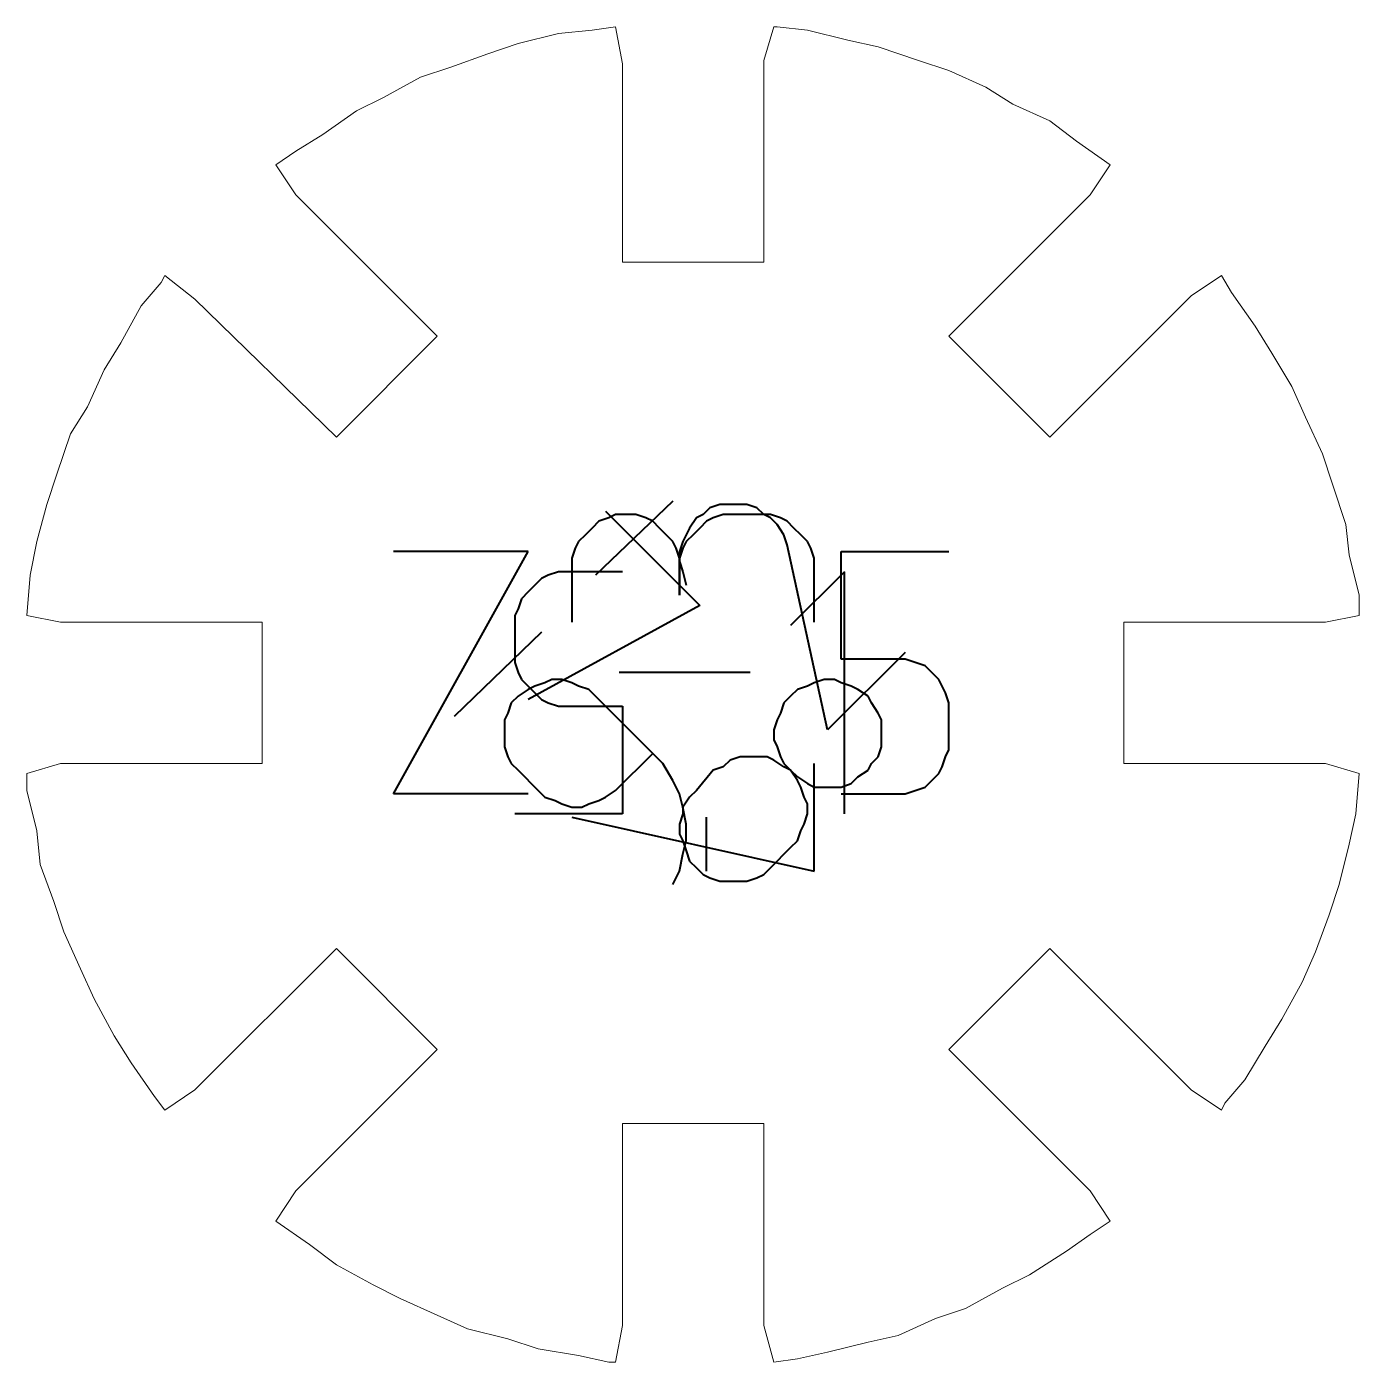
# Model space of a CAD drawing. Header units: centimetres. Extents: x -9.8 to 7.1, y -12.4 to 11.9.
# Drawn here: x -9.815 to -5.855, y -8.084 to -4.114 of the extents above; entities that cross this region are included whole.
import ezdxf

# ---------------------------------------------------------------- set-up
doc = ezdxf.new("R2010")
doc.units = ezdxf.units.CM
doc.header["$MEASUREMENT"] = 0
doc.layers.add('layer 1', color=7, linetype='Continuous')

msp = doc.modelspace()

# ---------------------------------------------------------------- linework, layer by layer
at = {"layer": 'layer 1', "color": 5, "lineweight": 13}
for points in [[(-8.13506, -4.12397), (-8.13506, -4.12397), (-8.23507, -4.13402), (-8.23507, -4.13402)], [(-8.06494, -4.11392), (-8.06494, -4.11392), (-8.13506, -4.12397), (-8.13506, -4.12397)], [(-8.04483, -4.22398), (-8.04483, -4.22398), (-8.06494, -4.11392), (-8.06494, -4.11392)], [(-7.59504, -4.11392), (-7.59504, -4.11392), (-7.62494, -4.21393), (-7.62494, -4.21393)], [(-7.58499, -4.11392), (-7.58499, -4.11392), (-7.59504, -4.11392), (-7.59504, -4.11392)], [(-7.49503, -4.12397), (-7.49503, -4.12397), (-7.58499, -4.11392), (-7.58499, -4.11392)], [(-7.37491, -4.15387), (-7.37491, -4.15387), (-7.49503, -4.12397), (-7.49503, -4.12397)], [(-8.35493, -4.16392), (-8.35493, -4.16392), (-8.44488, -4.19408), (-8.44488, -4.19408)], [(-8.23507, -4.13402), (-8.23507, -4.13402), (-8.35493, -4.16392), (-8.35493, -4.16392)], [(-7.28495, -4.17398), (-7.28495, -4.17398), (-7.37491, -4.15387), (-7.37491, -4.15387)], [(-8.44488, -4.19408), (-8.44488, -4.19408), (-8.55495, -4.23404), (-8.55495, -4.23404)], [(-7.16483, -4.21393), (-7.16483, -4.21393), (-7.28495, -4.17398), (-7.28495, -4.17398)], [(-8.55495, -4.23404), (-8.55495, -4.23404), (-8.64491, -4.26393), (-8.64491, -4.26393)], [(-8.04483, -4.814), (-8.04483, -4.814), (-8.04483, -4.22398), (-8.04483, -4.22398)], [(-7.62494, -4.21393), (-7.62494, -4.21393), (-7.62494, -4.814), (-7.62494, -4.814)], [(-7.07487, -4.24409), (-7.07487, -4.24409), (-7.16483, -4.21393), (-7.16483, -4.21393)], [(-6.9648, -4.2941), (-6.9648, -4.2941), (-7.07487, -4.24409), (-7.07487, -4.24409)], [(-8.64491, -4.26393), (-8.64491, -4.26393), (-8.75498, -4.324), (-8.75498, -4.324)], [(-8.75498, -4.324), (-8.75498, -4.324), (-8.83514, -4.36395), (-8.83514, -4.36395)], [(-6.8849, -4.3441), (-6.8849, -4.3441), (-6.9648, -4.2941), (-6.9648, -4.2941)], [(-8.83514, -4.36395), (-8.83514, -4.36395), (-8.93489, -4.43406), (-8.93489, -4.43406)], [(-6.77483, -4.39411), (-6.77483, -4.39411), (-6.8849, -4.3441), (-6.8849, -4.3441)], [(-6.69493, -4.45391), (-6.69493, -4.45391), (-6.77483, -4.39411), (-6.77483, -4.39411)], [(-8.93489, -4.43406), (-8.93489, -4.43406), (-9.01506, -4.48407), (-9.01506, -4.48407)], [(-9.01506, -4.48407), (-9.01506, -4.48407), (-9.07512, -4.52402), (-9.07512, -4.52402)], [(-6.59492, -4.52402), (-6.59492, -4.52402), (-6.69493, -4.45391), (-6.69493, -4.45391)], [(-9.07512, -4.52402), (-9.07512, -4.52402), (-9.01506, -4.61398), (-9.01506, -4.61398)], [(-6.65498, -4.61398), (-6.65498, -4.61398), (-6.59492, -4.52402), (-6.59492, -4.52402)], [(-6.59492, -4.52402), (-6.59492, -4.52402), (-6.59492, -4.52402), (-6.59492, -4.52402)], [(-9.01506, -4.61398), (-9.01506, -4.61398), (-8.5949, -5.03414), (-8.5949, -5.03414)], [(-7.07487, -5.03414), (-7.07487, -5.03414), (-6.65498, -4.61398), (-6.65498, -4.61398)], [(-7.62494, -4.814), (-7.62494, -4.814), (-8.04483, -4.814), (-8.04483, -4.814)], [(-9.41511, -4.87406), (-9.41511, -4.87406), (-9.47517, -4.94391), (-9.47517, -4.94391)], [(-9.40506, -4.85395), (-9.40506, -4.85395), (-9.41511, -4.87406), (-9.41511, -4.87406)], [(-9.3151, -4.92407), (-9.3151, -4.92407), (-9.40506, -4.85395), (-9.40506, -4.85395)], [(-6.26472, -4.85395), (-6.26472, -4.85395), (-6.35494, -4.91402), (-6.35494, -4.91402)], [(-6.23482, -4.90396), (-6.23482, -4.90396), (-6.26472, -4.85395), (-6.26472, -4.85395)], [(-6.35494, -4.91402), (-6.35494, -4.91402), (-6.77483, -5.33391), (-6.77483, -5.33391)], [(-6.1647, -5.00397), (-6.1647, -5.00397), (-6.23482, -4.90396), (-6.23482, -4.90396)], [(-9.47517, -4.94391), (-9.47517, -4.94391), (-9.53497, -5.05398), (-9.53497, -5.05398)], [(-8.89494, -5.33391), (-8.89494, -5.33391), (-9.3151, -4.92407), (-9.3151, -4.92407)], [(-8.5949, -5.03414), (-8.5949, -5.03414), (-8.89494, -5.33391), (-8.89494, -5.33391)], [(-6.77483, -5.33391), (-6.77483, -5.33391), (-7.07487, -5.03414), (-7.07487, -5.03414)], [(-6.1147, -5.08388), (-6.1147, -5.08388), (-6.1647, -5.00397), (-6.1647, -5.00397)], [(-9.53497, -5.05398), (-9.53497, -5.05398), (-9.58497, -5.13388), (-9.58497, -5.13388)], [(-6.0549, -5.18389), (-6.0549, -5.18389), (-6.1147, -5.08388), (-6.1147, -5.08388)], [(-9.58497, -5.13388), (-9.58497, -5.13388), (-9.63498, -5.24395), (-9.63498, -5.24395)], [(-6.01469, -5.27411), (-6.01469, -5.27411), (-6.0549, -5.18389), (-6.0549, -5.18389)], [(-9.63498, -5.24395), (-9.63498, -5.24395), (-9.68499, -5.32412), (-9.68499, -5.32412)], [(-5.96468, -5.38392), (-5.96468, -5.38392), (-6.01469, -5.27411), (-6.01469, -5.27411)], [(-9.68499, -5.32412), (-9.68499, -5.32412), (-9.7252, -5.44398), (-9.7252, -5.44398)], [(-5.93478, -5.47414), (-5.93478, -5.47414), (-5.96468, -5.38392), (-5.96468, -5.38392)], [(-9.7252, -5.44398), (-9.7252, -5.44398), (-9.7551, -5.53393), (-9.7551, -5.53393)], [(-5.89483, -5.594), (-5.89483, -5.594), (-5.93478, -5.47414), (-5.93478, -5.47414)], [(-9.7551, -5.53393), (-9.7551, -5.53393), (-9.785, -5.644), (-9.785, -5.644)], [(-5.88478, -5.68395), (-5.88478, -5.68395), (-5.89483, -5.594), (-5.89483, -5.594)], [(-9.785, -5.644), (-9.785, -5.644), (-9.80511, -5.74401), (-9.80511, -5.74401)], [(-5.85488, -5.80407), (-5.85488, -5.80407), (-5.88478, -5.68395), (-5.88478, -5.68395)], [(-9.80511, -5.74401), (-9.80511, -5.74401), (-9.81516, -5.86414), (-9.81516, -5.86414)], [(-5.85488, -5.86414), (-5.85488, -5.86414), (-5.85488, -5.80407), (-5.85488, -5.80407)], [(-9.81516, -5.86414), (-9.81516, -5.86414), (-9.71515, -5.88398), (-9.71515, -5.88398)], [(-5.95489, -5.88398), (-5.95489, -5.88398), (-5.85488, -5.86414), (-5.85488, -5.86414)], [(-9.71515, -5.88398), (-9.71515, -5.88398), (-9.11507, -5.88398), (-9.11507, -5.88398)], [(-9.11507, -5.88398), (-9.11507, -5.88398), (-9.11507, -6.30414), (-9.11507, -6.30414)], [(-6.55497, -6.30414), (-6.55497, -6.30414), (-6.55497, -5.88398), (-6.55497, -5.88398)], [(-6.55497, -5.88398), (-6.55497, -5.88398), (-5.95489, -5.88398), (-5.95489, -5.88398)], [(-9.71515, -6.30414), (-9.71515, -6.30414), (-9.81516, -6.33403), (-9.81516, -6.33403)], [(-9.11507, -6.30414), (-9.11507, -6.30414), (-9.71515, -6.30414), (-9.71515, -6.30414)], [(-5.95489, -6.30414), (-5.95489, -6.30414), (-6.55497, -6.30414), (-6.55497, -6.30414)], [(-5.85488, -6.33403), (-5.85488, -6.33403), (-5.95489, -6.30414), (-5.95489, -6.30414)], [(-9.81516, -6.33403), (-9.81516, -6.33403), (-9.81516, -6.38404), (-9.81516, -6.38404)], [(-5.86467, -6.45416), (-5.86467, -6.45416), (-5.85488, -6.33403), (-5.85488, -6.33403)], [(-5.85488, -6.33403), (-5.85488, -6.33403), (-5.85488, -6.33403), (-5.85488, -6.33403)], [(-9.81516, -6.38404), (-9.81516, -6.38404), (-9.785, -6.50416), (-9.785, -6.50416)], [(-5.88478, -6.54411), (-5.88478, -6.54411), (-5.86467, -6.45416), (-5.86467, -6.45416)], [(-9.785, -6.50416), (-9.785, -6.50416), (-9.77521, -6.60417), (-9.77521, -6.60417)], [(-5.91467, -6.66397), (-5.91467, -6.66397), (-5.88478, -6.54411), (-5.88478, -6.54411)], [(-9.77521, -6.60417), (-9.77521, -6.60417), (-9.73499, -6.71398), (-9.73499, -6.71398)], [(-5.94484, -6.75419), (-5.94484, -6.75419), (-5.91467, -6.66397), (-5.91467, -6.66397)], [(-9.73499, -6.71398), (-9.73499, -6.71398), (-9.70509, -6.8042), (-9.70509, -6.8042)], [(-5.98479, -6.864), (-5.98479, -6.864), (-5.94484, -6.75419), (-5.94484, -6.75419)], [(-9.70509, -6.8042), (-9.70509, -6.8042), (-9.65509, -6.914), (-9.65509, -6.914)], [(-9.3151, -7.2741), (-9.3151, -7.2741), (-8.89494, -6.85394), (-8.89494, -6.85394)], [(-8.89494, -6.85394), (-8.89494, -6.85394), (-8.5949, -7.15398), (-8.5949, -7.15398)], [(-7.07487, -7.15398), (-7.07487, -7.15398), (-6.77483, -6.85394), (-6.77483, -6.85394)], [(-6.77483, -6.85394), (-6.77483, -6.85394), (-6.35494, -7.2741), (-6.35494, -7.2741)], [(-6.02474, -6.95395), (-6.02474, -6.95395), (-5.98479, -6.864), (-5.98479, -6.864)], [(-9.65509, -6.914), (-9.65509, -6.914), (-9.61514, -7.00396), (-9.61514, -7.00396)], [(-6.0848, -7.06402), (-6.0848, -7.06402), (-6.02474, -6.95395), (-6.02474, -6.95395)], [(-9.61514, -7.00396), (-9.61514, -7.00396), (-9.55508, -7.11403), (-9.55508, -7.11403)], [(-6.13481, -7.14419), (-6.13481, -7.14419), (-6.0848, -7.06402), (-6.0848, -7.06402)], [(-9.55508, -7.11403), (-9.55508, -7.11403), (-9.50507, -7.19419), (-9.50507, -7.19419)], [(-6.19487, -7.2442), (-6.19487, -7.2442), (-6.13481, -7.14419), (-6.13481, -7.14419)], [(-8.5949, -7.15398), (-8.5949, -7.15398), (-9.01506, -7.57414), (-9.01506, -7.57414)], [(-6.65498, -7.57414), (-6.65498, -7.57414), (-7.07487, -7.15398), (-7.07487, -7.15398)], [(-9.50507, -7.19419), (-9.50507, -7.19419), (-9.43495, -7.29421), (-9.43495, -7.29421)], [(-6.25493, -7.31405), (-6.25493, -7.31405), (-6.19487, -7.2442), (-6.19487, -7.2442)], [(-9.43495, -7.29421), (-9.43495, -7.29421), (-9.40506, -7.33416), (-9.40506, -7.33416)], [(-9.40506, -7.33416), (-9.40506, -7.33416), (-9.3151, -7.2741), (-9.3151, -7.2741)], [(-6.35494, -7.2741), (-6.35494, -7.2741), (-6.26472, -7.33416), (-6.26472, -7.33416)], [(-6.26472, -7.33416), (-6.26472, -7.33416), (-6.25493, -7.31405), (-6.25493, -7.31405)], [(-8.04483, -7.97419), (-8.04483, -7.97419), (-8.04483, -7.37411), (-8.04483, -7.37411)], [(-8.04483, -7.37411), (-8.04483, -7.37411), (-7.62494, -7.37411), (-7.62494, -7.37411)], [(-7.62494, -7.37411), (-7.62494, -7.37411), (-7.62494, -7.97419), (-7.62494, -7.97419)], [(-9.01506, -7.57414), (-9.01506, -7.57414), (-9.07512, -7.6641), (-9.07512, -7.6641)], [(-6.59492, -7.6641), (-6.59492, -7.6641), (-6.65498, -7.57414), (-6.65498, -7.57414)], [(-9.07512, -7.6641), (-9.07512, -7.6641), (-9.07512, -7.6641), (-9.07512, -7.6641)], [(-9.07512, -7.6641), (-9.07512, -7.6641), (-8.97511, -7.73421), (-8.97511, -7.73421)], [(-6.65498, -7.70405), (-6.65498, -7.70405), (-6.59492, -7.6641), (-6.59492, -7.6641)], [(-8.97511, -7.73421), (-8.97511, -7.73421), (-8.89494, -7.794), (-8.89494, -7.794)], [(-6.72483, -7.75405), (-6.72483, -7.75405), (-6.65498, -7.70405), (-6.65498, -7.70405)], [(-6.83489, -7.82417), (-6.83489, -7.82417), (-6.72483, -7.75405), (-6.72483, -7.75405)], [(-8.89494, -7.794), (-8.89494, -7.794), (-8.78514, -7.85407), (-8.78514, -7.85407)], [(-8.78514, -7.85407), (-8.78514, -7.85407), (-8.70497, -7.89402), (-8.70497, -7.89402)], [(-6.9148, -7.86412), (-6.9148, -7.86412), (-6.83489, -7.82417), (-6.83489, -7.82417)], [(-8.70497, -7.89402), (-8.70497, -7.89402), (-8.5949, -7.94402), (-8.5949, -7.94402)], [(-7.02486, -7.92418), (-7.02486, -7.92418), (-6.9148, -7.86412), (-6.9148, -7.86412)], [(-7.11482, -7.95408), (-7.11482, -7.95408), (-7.02486, -7.92418), (-7.02486, -7.92418)], [(-8.5949, -7.94402), (-8.5949, -7.94402), (-8.50494, -7.98424), (-8.50494, -7.98424)], [(-8.06494, -8.08399), (-8.06494, -8.08399), (-8.04483, -7.97419), (-8.04483, -7.97419)], [(-7.62494, -7.97419), (-7.62494, -7.97419), (-7.59504, -8.08399), (-7.59504, -8.08399)], [(-7.22489, -8.00408), (-7.22489, -8.00408), (-7.11482, -7.95408), (-7.11482, -7.95408)], [(-8.50494, -7.98424), (-8.50494, -7.98424), (-8.38509, -8.01414), (-8.38509, -8.01414)], [(-8.38509, -8.01414), (-8.38509, -8.01414), (-8.29486, -8.04404), (-8.29486, -8.04404)], [(-7.31485, -8.02419), (-7.31485, -8.02419), (-7.22489, -8.00408), (-7.22489, -8.00408)], [(-8.29486, -8.04404), (-8.29486, -8.04404), (-8.17501, -8.06414), (-8.17501, -8.06414)], [(-7.52493, -8.0742), (-7.52493, -8.0742), (-7.43497, -8.05409), (-7.43497, -8.05409)], [(-7.43497, -8.05409), (-7.43497, -8.05409), (-7.31485, -8.02419), (-7.31485, -8.02419)], [(-8.17501, -8.06414), (-8.17501, -8.06414), (-8.08505, -8.08399), (-8.08505, -8.08399)], [(-8.08505, -8.08399), (-8.08505, -8.08399), (-8.06494, -8.08399), (-8.06494, -8.08399)], [(-7.59504, -8.08399), (-7.59504, -8.08399), (-7.52493, -8.0742), (-7.52493, -8.0742)]]:
    msp.add_open_spline(points, degree=3, dxfattribs=at)
at = {"layer": 'layer 1', "color": 1, "lineweight": 40}
for points in [[(-7.89482, -5.52414), (-7.89482, -5.52414), (-8.125, -5.74401), (-8.125, -5.74401)], [(-8.09484, -5.55404), (-8.09484, -5.55404), (-7.81491, -5.83397), (-7.81491, -5.83397)], [(-7.78501, -5.54399), (-7.78501, -5.54399), (-7.80486, -5.5641), (-7.80486, -5.5641)], [(-7.75485, -5.53393), (-7.75485, -5.53393), (-7.78501, -5.54399), (-7.78501, -5.54399)], [(-7.72495, -5.53393), (-7.72495, -5.53393), (-7.75485, -5.53393), (-7.75485, -5.53393)], [(-7.75485, -5.53393), (-7.75485, -5.53393), (-7.75485, -5.53393), (-7.75485, -5.53393)], [(-7.69505, -5.53393), (-7.69505, -5.53393), (-7.72495, -5.53393), (-7.72495, -5.53393)], [(-7.67495, -5.53393), (-7.67495, -5.53393), (-7.69505, -5.53393), (-7.69505, -5.53393)], [(-7.64505, -5.54399), (-7.64505, -5.54399), (-7.67495, -5.53393), (-7.67495, -5.53393)], [(-7.62494, -5.5641), (-7.62494, -5.5641), (-7.64505, -5.54399), (-7.64505, -5.54399)], [(-8.11495, -5.58394), (-8.11495, -5.58394), (-8.13506, -5.60405), (-8.13506, -5.60405)], [(-8.08505, -5.57415), (-8.08505, -5.57415), (-8.11495, -5.58394), (-8.11495, -5.58394)], [(-8.06494, -5.5641), (-8.06494, -5.5641), (-8.08505, -5.57415), (-8.08505, -5.57415)], [(-8.03504, -5.5641), (-8.03504, -5.5641), (-8.06494, -5.5641), (-8.06494, -5.5641)], [(-8.00488, -5.5641), (-8.00488, -5.5641), (-8.03504, -5.5641), (-8.03504, -5.5641)], [(-8.03504, -5.5641), (-8.03504, -5.5641), (-8.03504, -5.5641), (-8.03504, -5.5641)], [(-7.97498, -5.57415), (-7.97498, -5.57415), (-8.00488, -5.5641), (-8.00488, -5.5641)], [(-7.95488, -5.58394), (-7.95488, -5.58394), (-7.97498, -5.57415), (-7.97498, -5.57415)], [(-7.93503, -5.60405), (-7.93503, -5.60405), (-7.95488, -5.58394), (-7.95488, -5.58394)], [(-7.82497, -5.57415), (-7.82497, -5.57415), (-7.84507, -5.60405), (-7.84507, -5.60405)], [(-7.80486, -5.5641), (-7.80486, -5.5641), (-7.82497, -5.57415), (-7.82497, -5.57415)], [(-7.79507, -5.58394), (-7.79507, -5.58394), (-7.81491, -5.60405), (-7.81491, -5.60405)], [(-7.77496, -5.57415), (-7.77496, -5.57415), (-7.79507, -5.58394), (-7.79507, -5.58394)], [(-7.74506, -5.5641), (-7.74506, -5.5641), (-7.77496, -5.57415), (-7.77496, -5.57415)], [(-7.7149, -5.5641), (-7.7149, -5.5641), (-7.74506, -5.5641), (-7.74506, -5.5641)], [(-7.63499, -5.5641), (-7.63499, -5.5641), (-7.7149, -5.5641), (-7.7149, -5.5641)], [(-7.7149, -5.5641), (-7.7149, -5.5641), (-7.7149, -5.5641), (-7.7149, -5.5641)], [(-7.60483, -5.5641), (-7.60483, -5.5641), (-7.63499, -5.5641), (-7.63499, -5.5641)], [(-7.60483, -5.57415), (-7.60483, -5.57415), (-7.62494, -5.5641), (-7.62494, -5.5641)], [(-7.57493, -5.57415), (-7.57493, -5.57415), (-7.60483, -5.5641), (-7.60483, -5.5641)], [(-7.58499, -5.594), (-7.58499, -5.594), (-7.60483, -5.57415), (-7.60483, -5.57415)], [(-7.56488, -5.62416), (-7.56488, -5.62416), (-7.58499, -5.594), (-7.58499, -5.594)], [(-7.55483, -5.58394), (-7.55483, -5.58394), (-7.57493, -5.57415), (-7.57493, -5.57415)], [(-7.53498, -5.60405), (-7.53498, -5.60405), (-7.55483, -5.58394), (-7.55483, -5.58394)], [(-8.1549, -5.62416), (-8.1549, -5.62416), (-8.17501, -5.644), (-8.17501, -5.644)], [(-8.13506, -5.60405), (-8.13506, -5.60405), (-8.1549, -5.62416), (-8.1549, -5.62416)], [(-7.91492, -5.62416), (-7.91492, -5.62416), (-7.93503, -5.60405), (-7.93503, -5.60405)], [(-7.89482, -5.644), (-7.89482, -5.644), (-7.91492, -5.62416), (-7.91492, -5.62416)], [(-7.85486, -5.62416), (-7.85486, -5.62416), (-7.86492, -5.644), (-7.86492, -5.644)], [(-7.84507, -5.60405), (-7.84507, -5.60405), (-7.85486, -5.62416), (-7.85486, -5.62416)], [(-7.83502, -5.62416), (-7.83502, -5.62416), (-7.85486, -5.644), (-7.85486, -5.644)], [(-7.81491, -5.60405), (-7.81491, -5.60405), (-7.83502, -5.62416), (-7.83502, -5.62416)], [(-7.55483, -5.65406), (-7.55483, -5.65406), (-7.56488, -5.62416), (-7.56488, -5.62416)], [(-7.51487, -5.62416), (-7.51487, -5.62416), (-7.53498, -5.60405), (-7.53498, -5.60405)], [(-7.49503, -5.644), (-7.49503, -5.644), (-7.51487, -5.62416), (-7.51487, -5.62416)], [(-8.72508, -6.3941), (-8.72508, -6.3941), (-8.32503, -5.6739), (-8.32503, -5.6739)], [(-8.32503, -5.6739), (-8.32503, -5.6739), (-8.72508, -5.6739), (-8.72508, -5.6739)], [(-8.18506, -5.66411), (-8.18506, -5.66411), (-8.19485, -5.69401), (-8.19485, -5.69401)], [(-8.17501, -5.644), (-8.17501, -5.644), (-8.18506, -5.66411), (-8.18506, -5.66411)], [(-7.88503, -5.66411), (-7.88503, -5.66411), (-7.89482, -5.644), (-7.89482, -5.644)], [(-7.87497, -5.69401), (-7.87497, -5.69401), (-7.88503, -5.66411), (-7.88503, -5.66411)], [(-7.86492, -5.644), (-7.86492, -5.644), (-7.87497, -5.6739), (-7.87497, -5.6739)], [(-7.86492, -5.66411), (-7.86492, -5.66411), (-7.87497, -5.69401), (-7.87497, -5.69401)], [(-7.87497, -5.6739), (-7.87497, -5.6739), (-7.87497, -5.70406), (-7.87497, -5.70406)], [(-7.85486, -5.644), (-7.85486, -5.644), (-7.86492, -5.66411), (-7.86492, -5.66411)], [(-7.43497, -6.20412), (-7.43497, -6.20412), (-7.55483, -5.65406), (-7.55483, -5.65406)], [(-7.55483, -5.65406), (-7.55483, -5.65406), (-7.55483, -5.65406), (-7.55483, -5.65406)], [(-7.55483, -5.65406), (-7.55483, -5.65406), (-7.55483, -5.65406), (-7.55483, -5.65406)], [(-7.55483, -5.65406), (-7.55483, -5.65406), (-7.55483, -5.65406), (-7.55483, -5.65406)], [(-7.55483, -5.65406), (-7.55483, -5.65406), (-7.55483, -5.65406), (-7.55483, -5.65406)], [(-7.55483, -5.65406), (-7.55483, -5.65406), (-7.55483, -5.65406), (-7.55483, -5.65406)], [(-7.55483, -5.65406), (-7.55483, -5.65406), (-7.55483, -5.65406), (-7.55483, -5.65406)], [(-7.55483, -5.65406), (-7.55483, -5.65406), (-7.55483, -5.65406), (-7.55483, -5.65406)], [(-7.55483, -5.65406), (-7.55483, -5.65406), (-7.55483, -5.65406), (-7.55483, -5.65406)], [(-7.55483, -5.65406), (-7.55483, -5.65406), (-7.55483, -5.65406), (-7.55483, -5.65406)], [(-7.55483, -5.65406), (-7.55483, -5.65406), (-7.55483, -5.65406), (-7.55483, -5.65406)], [(-7.55483, -5.65406), (-7.55483, -5.65406), (-7.55483, -5.65406), (-7.55483, -5.65406)], [(-7.48498, -5.66411), (-7.48498, -5.66411), (-7.49503, -5.644), (-7.49503, -5.644)], [(-7.47492, -5.69401), (-7.47492, -5.69401), (-7.48498, -5.66411), (-7.48498, -5.66411)], [(-7.39502, -5.99405), (-7.39502, -5.99405), (-7.39502, -5.6739), (-7.39502, -5.6739)], [(-7.39502, -5.6739), (-7.39502, -5.6739), (-7.07487, -5.6739), (-7.07487, -5.6739)], [(-8.19485, -5.69401), (-8.19485, -5.69401), (-8.19485, -5.72391), (-8.19485, -5.72391)], [(-7.87497, -5.69401), (-7.87497, -5.69401), (-7.87497, -5.72391), (-7.87497, -5.72391)], [(-7.87497, -5.72391), (-7.87497, -5.72391), (-7.87497, -5.69401), (-7.87497, -5.69401)], [(-7.87497, -5.70406), (-7.87497, -5.70406), (-7.86492, -5.73396), (-7.86492, -5.73396)], [(-7.47492, -5.72391), (-7.47492, -5.72391), (-7.47492, -5.69401), (-7.47492, -5.69401)], [(-8.28508, -5.75407), (-8.28508, -5.75407), (-8.30492, -5.77391), (-8.30492, -5.77391)], [(-8.26497, -5.74401), (-8.26497, -5.74401), (-8.28508, -5.75407), (-8.28508, -5.75407)], [(-8.23507, -5.73396), (-8.23507, -5.73396), (-8.26497, -5.74401), (-8.26497, -5.74401)], [(-8.20491, -5.73396), (-8.20491, -5.73396), (-8.23507, -5.73396), (-8.23507, -5.73396)], [(-8.04483, -5.73396), (-8.04483, -5.73396), (-8.20491, -5.73396), (-8.20491, -5.73396)], [(-8.20491, -5.73396), (-8.20491, -5.73396), (-8.20491, -5.73396), (-8.20491, -5.73396)], [(-8.19485, -5.72391), (-8.19485, -5.72391), (-8.19485, -5.88398), (-8.19485, -5.88398)], [(-7.87497, -5.72391), (-7.87497, -5.72391), (-7.87497, -5.80407), (-7.87497, -5.80407)], [(-7.87497, -5.80407), (-7.87497, -5.80407), (-7.87497, -5.72391), (-7.87497, -5.72391)], [(-7.87497, -5.72391), (-7.87497, -5.72391), (-7.87497, -5.72391), (-7.87497, -5.72391)], [(-7.86492, -5.73396), (-7.86492, -5.73396), (-7.85486, -5.77391), (-7.85486, -5.77391)], [(-7.38496, -5.73396), (-7.38496, -5.73396), (-7.54504, -5.89403), (-7.54504, -5.89403)], [(-7.47492, -5.88398), (-7.47492, -5.88398), (-7.47492, -5.72391), (-7.47492, -5.72391)], [(-7.47492, -5.72391), (-7.47492, -5.72391), (-7.47492, -5.72391), (-7.47492, -5.72391)], [(-7.38496, -6.45416), (-7.38496, -6.45416), (-7.38496, -5.73396), (-7.38496, -5.73396)], [(-8.32503, -5.79402), (-8.32503, -5.79402), (-8.34487, -5.81413), (-8.34487, -5.81413)], [(-8.30492, -5.77391), (-8.30492, -5.77391), (-8.32503, -5.79402), (-8.32503, -5.79402)], [(-8.34487, -5.81413), (-8.34487, -5.81413), (-8.35493, -5.84403), (-8.35493, -5.84403)], [(-7.81491, -5.83397), (-7.81491, -5.83397), (-8.32503, -6.11417), (-8.32503, -6.11417)], [(-8.35493, -5.84403), (-8.35493, -5.84403), (-8.36498, -5.86414), (-8.36498, -5.86414)], [(-8.36498, -5.86414), (-8.36498, -5.86414), (-8.36498, -5.89403), (-8.36498, -5.89403)], [(-8.28508, -5.91414), (-8.28508, -5.91414), (-8.5449, -6.16417), (-8.5449, -6.16417)], [(-8.36498, -5.89403), (-8.36498, -5.89403), (-8.36498, -5.97394), (-8.36498, -5.97394)], [(-8.36498, -5.97394), (-8.36498, -5.97394), (-8.36498, -5.97394), (-8.36498, -5.97394)], [(-8.36498, -5.97394), (-8.36498, -5.97394), (-8.36498, -6.0041), (-8.36498, -6.0041)], [(-7.20478, -5.97394), (-7.20478, -5.97394), (-7.43497, -6.20412), (-7.43497, -6.20412)], [(-7.23494, -5.99405), (-7.23494, -5.99405), (-7.39502, -5.99405), (-7.39502, -5.99405)], [(-7.20478, -5.99405), (-7.20478, -5.99405), (-7.23494, -5.99405), (-7.23494, -5.99405)], [(-7.17488, -6.0041), (-7.17488, -6.0041), (-7.20478, -5.99405), (-7.20478, -5.99405)], [(-8.36498, -6.0041), (-8.36498, -6.0041), (-8.35493, -6.034), (-8.35493, -6.034)], [(-8.35493, -6.034), (-8.35493, -6.034), (-8.34487, -6.05411), (-8.34487, -6.05411)], [(-7.66489, -6.034), (-7.66489, -6.034), (-8.05489, -6.034), (-8.05489, -6.034)], [(-7.14499, -6.01415), (-7.14499, -6.01415), (-7.17488, -6.0041), (-7.17488, -6.0041)], [(-7.12488, -6.034), (-7.12488, -6.034), (-7.14499, -6.01415), (-7.14499, -6.01415)], [(-7.10477, -6.05411), (-7.10477, -6.05411), (-7.12488, -6.034), (-7.12488, -6.034)], [(-8.34487, -6.05411), (-8.34487, -6.05411), (-8.32503, -6.07395), (-8.32503, -6.07395)], [(-8.32503, -6.07395), (-8.32503, -6.07395), (-8.30492, -6.09406), (-8.30492, -6.09406)], [(-8.30492, -6.07395), (-8.30492, -6.07395), (-8.32503, -6.084), (-8.32503, -6.084)], [(-8.27502, -6.06416), (-8.27502, -6.06416), (-8.30492, -6.07395), (-8.30492, -6.07395)], [(-8.25491, -6.05411), (-8.25491, -6.05411), (-8.27502, -6.06416), (-8.27502, -6.06416)], [(-8.22501, -6.05411), (-8.22501, -6.05411), (-8.25491, -6.05411), (-8.25491, -6.05411)], [(-8.19485, -6.06416), (-8.19485, -6.06416), (-8.22501, -6.05411), (-8.22501, -6.05411)], [(-8.17501, -6.07395), (-8.17501, -6.07395), (-8.19485, -6.06416), (-8.19485, -6.06416)], [(-8.14485, -6.084), (-8.14485, -6.084), (-8.17501, -6.07395), (-8.17501, -6.07395)], [(-7.49503, -6.07395), (-7.49503, -6.07395), (-7.52493, -6.084), (-7.52493, -6.084)], [(-7.47492, -6.06416), (-7.47492, -6.06416), (-7.49503, -6.07395), (-7.49503, -6.07395)], [(-7.44502, -6.05411), (-7.44502, -6.05411), (-7.47492, -6.06416), (-7.47492, -6.06416)], [(-7.41486, -6.05411), (-7.41486, -6.05411), (-7.44502, -6.05411), (-7.44502, -6.05411)], [(-7.39502, -6.06416), (-7.39502, -6.06416), (-7.41486, -6.05411), (-7.41486, -6.05411)], [(-7.36485, -6.07395), (-7.36485, -6.07395), (-7.39502, -6.06416), (-7.39502, -6.06416)], [(-7.34501, -6.084), (-7.34501, -6.084), (-7.36485, -6.07395), (-7.36485, -6.07395)], [(-7.09498, -6.07395), (-7.09498, -6.07395), (-7.10477, -6.05411), (-7.10477, -6.05411)], [(-7.08493, -6.09406), (-7.08493, -6.09406), (-7.09498, -6.07395), (-7.09498, -6.07395)], [(-8.35493, -6.10411), (-8.35493, -6.10411), (-8.37503, -6.12395), (-8.37503, -6.12395)], [(-8.32503, -6.084), (-8.32503, -6.084), (-8.35493, -6.10411), (-8.35493, -6.10411)], [(-8.35493, -6.10411), (-8.35493, -6.10411), (-8.35493, -6.10411), (-8.35493, -6.10411)], [(-8.30492, -6.09406), (-8.30492, -6.09406), (-8.28508, -6.11417), (-8.28508, -6.11417)], [(-8.125, -6.10411), (-8.125, -6.10411), (-8.14485, -6.084), (-8.14485, -6.084)], [(-7.95488, -6.27397), (-7.95488, -6.27397), (-8.125, -6.10411), (-8.125, -6.10411)], [(-8.125, -6.10411), (-8.125, -6.10411), (-8.125, -6.10411), (-8.125, -6.10411)], [(-7.54504, -6.10411), (-7.54504, -6.10411), (-7.56488, -6.12395), (-7.56488, -6.12395)], [(-7.52493, -6.084), (-7.52493, -6.084), (-7.54504, -6.10411), (-7.54504, -6.10411)], [(-7.54504, -6.10411), (-7.54504, -6.10411), (-7.54504, -6.10411), (-7.54504, -6.10411)], [(-7.31485, -6.10411), (-7.31485, -6.10411), (-7.34501, -6.084), (-7.34501, -6.084)], [(-7.30479, -6.12395), (-7.30479, -6.12395), (-7.31485, -6.10411), (-7.31485, -6.10411)], [(-7.31485, -6.10411), (-7.31485, -6.10411), (-7.31485, -6.10411), (-7.31485, -6.10411)], [(-7.07487, -6.12395), (-7.07487, -6.12395), (-7.08493, -6.09406), (-7.08493, -6.09406)], [(-8.37503, -6.12395), (-8.37503, -6.12395), (-8.38509, -6.15412), (-8.38509, -6.15412)], [(-8.28508, -6.11417), (-8.28508, -6.11417), (-8.26497, -6.12395), (-8.26497, -6.12395)], [(-8.26497, -6.12395), (-8.26497, -6.12395), (-8.23507, -6.13401), (-8.23507, -6.13401)], [(-8.23507, -6.13401), (-8.23507, -6.13401), (-8.20491, -6.13401), (-8.20491, -6.13401)], [(-8.20491, -6.13401), (-8.20491, -6.13401), (-8.04483, -6.13401), (-8.04483, -6.13401)], [(-8.04483, -6.13401), (-8.04483, -6.13401), (-8.04483, -6.45416), (-8.04483, -6.45416)], [(-7.56488, -6.12395), (-7.56488, -6.12395), (-7.57493, -6.15412), (-7.57493, -6.15412)], [(-7.28495, -6.15412), (-7.28495, -6.15412), (-7.30479, -6.12395), (-7.30479, -6.12395)], [(-7.07487, -6.15412), (-7.07487, -6.15412), (-7.07487, -6.12395), (-7.07487, -6.12395)], [(-8.38509, -6.15412), (-8.38509, -6.15412), (-8.39488, -6.17396), (-8.39488, -6.17396)], [(-8.39488, -6.17396), (-8.39488, -6.17396), (-8.39488, -6.20412), (-8.39488, -6.20412)], [(-7.58499, -6.17396), (-7.58499, -6.17396), (-7.59504, -6.20412), (-7.59504, -6.20412)], [(-7.57493, -6.15412), (-7.57493, -6.15412), (-7.58499, -6.17396), (-7.58499, -6.17396)], [(-7.2749, -6.17396), (-7.2749, -6.17396), (-7.28495, -6.15412), (-7.28495, -6.15412)], [(-7.2749, -6.20412), (-7.2749, -6.20412), (-7.2749, -6.17396), (-7.2749, -6.17396)], [(-7.07487, -6.23402), (-7.07487, -6.23402), (-7.07487, -6.15412), (-7.07487, -6.15412)], [(-7.07487, -6.15412), (-7.07487, -6.15412), (-7.07487, -6.15412), (-7.07487, -6.15412)], [(-8.39488, -6.20412), (-8.39488, -6.20412), (-8.39488, -6.23402), (-8.39488, -6.23402)], [(-7.59504, -6.20412), (-7.59504, -6.20412), (-7.59504, -6.23402), (-7.59504, -6.23402)], [(-7.2749, -6.23402), (-7.2749, -6.23402), (-7.2749, -6.20412), (-7.2749, -6.20412)], [(-8.39488, -6.23402), (-8.39488, -6.23402), (-8.39488, -6.25413), (-8.39488, -6.25413)], [(-8.39488, -6.25413), (-8.39488, -6.25413), (-8.38509, -6.28403), (-8.38509, -6.28403)], [(-7.59504, -6.23402), (-7.59504, -6.23402), (-7.58499, -6.25413), (-7.58499, -6.25413)], [(-7.58499, -6.25413), (-7.58499, -6.25413), (-7.57493, -6.28403), (-7.57493, -6.28403)], [(-7.28495, -6.28403), (-7.28495, -6.28403), (-7.2749, -6.25413), (-7.2749, -6.25413)], [(-7.2749, -6.25413), (-7.2749, -6.25413), (-7.2749, -6.23402), (-7.2749, -6.23402)], [(-7.08493, -6.28403), (-7.08493, -6.28403), (-7.07487, -6.26392), (-7.07487, -6.26392)], [(-7.07487, -6.26392), (-7.07487, -6.26392), (-7.07487, -6.23402), (-7.07487, -6.23402)], [(-8.38509, -6.28403), (-8.38509, -6.28403), (-8.37503, -6.30414), (-8.37503, -6.30414)], [(-8.37503, -6.30414), (-8.37503, -6.30414), (-8.35493, -6.32398), (-8.35493, -6.32398)], [(-8.06494, -6.38404), (-8.06494, -6.38404), (-7.95488, -6.27397), (-7.95488, -6.27397)], [(-7.92498, -6.30414), (-7.92498, -6.30414), (-7.95488, -6.27397), (-7.95488, -6.27397)], [(-7.89482, -6.35414), (-7.89482, -6.35414), (-7.92498, -6.30414), (-7.92498, -6.30414)], [(-7.72495, -6.29408), (-7.72495, -6.29408), (-7.74506, -6.31393), (-7.74506, -6.31393)], [(-7.69505, -6.28403), (-7.69505, -6.28403), (-7.72495, -6.29408), (-7.72495, -6.29408)], [(-7.67495, -6.28403), (-7.67495, -6.28403), (-7.69505, -6.28403), (-7.69505, -6.28403)], [(-7.64505, -6.28403), (-7.64505, -6.28403), (-7.67495, -6.28403), (-7.67495, -6.28403)], [(-7.61489, -6.28403), (-7.61489, -6.28403), (-7.64505, -6.28403), (-7.64505, -6.28403)], [(-7.59504, -6.29408), (-7.59504, -6.29408), (-7.61489, -6.28403), (-7.61489, -6.28403)], [(-7.56488, -6.31393), (-7.56488, -6.31393), (-7.59504, -6.29408), (-7.59504, -6.29408)], [(-7.57493, -6.28403), (-7.57493, -6.28403), (-7.56488, -6.30414), (-7.56488, -6.30414)], [(-7.56488, -6.30414), (-7.56488, -6.30414), (-7.54504, -6.32398), (-7.54504, -6.32398)], [(-7.47492, -6.62402), (-7.47492, -6.62402), (-7.47492, -6.30414), (-7.47492, -6.30414)], [(-7.31485, -6.32398), (-7.31485, -6.32398), (-7.30479, -6.30414), (-7.30479, -6.30414)], [(-7.30479, -6.30414), (-7.30479, -6.30414), (-7.28495, -6.28403), (-7.28495, -6.28403)], [(-7.09498, -6.31393), (-7.09498, -6.31393), (-7.08493, -6.28403), (-7.08493, -6.28403)], [(-8.35493, -6.32398), (-8.35493, -6.32398), (-8.29486, -6.38404), (-8.29486, -6.38404)], [(-7.77496, -6.32398), (-7.77496, -6.32398), (-7.82497, -6.38404), (-7.82497, -6.38404)], [(-7.74506, -6.31393), (-7.74506, -6.31393), (-7.77496, -6.32398), (-7.77496, -6.32398)], [(-7.54504, -6.32398), (-7.54504, -6.32398), (-7.56488, -6.31393), (-7.56488, -6.31393)], [(-7.52493, -6.35414), (-7.52493, -6.35414), (-7.54504, -6.32398), (-7.54504, -6.32398)], [(-7.54504, -6.32398), (-7.54504, -6.32398), (-7.54504, -6.32398), (-7.54504, -6.32398)], [(-7.54504, -6.32398), (-7.54504, -6.32398), (-7.54504, -6.32398), (-7.54504, -6.32398)], [(-7.54504, -6.32398), (-7.54504, -6.32398), (-7.52493, -6.34409), (-7.52493, -6.34409)], [(-7.52493, -6.34409), (-7.52493, -6.34409), (-7.49503, -6.36393), (-7.49503, -6.36393)], [(-7.36485, -6.36393), (-7.36485, -6.36393), (-7.34501, -6.34409), (-7.34501, -6.34409)], [(-7.34501, -6.34409), (-7.34501, -6.34409), (-7.31485, -6.32398), (-7.31485, -6.32398)], [(-7.31485, -6.32398), (-7.31485, -6.32398), (-7.31485, -6.32398), (-7.31485, -6.32398)], [(-7.12488, -6.35414), (-7.12488, -6.35414), (-7.10477, -6.33403), (-7.10477, -6.33403)], [(-7.10477, -6.33403), (-7.10477, -6.33403), (-7.09498, -6.31393), (-7.09498, -6.31393)], [(-8.29486, -6.38404), (-8.29486, -6.38404), (-8.29486, -6.38404), (-8.29486, -6.38404)], [(-8.29486, -6.38404), (-8.29486, -6.38404), (-8.27502, -6.40415), (-8.27502, -6.40415)], [(-8.09484, -6.40415), (-8.09484, -6.40415), (-8.06494, -6.38404), (-8.06494, -6.38404)], [(-7.87497, -6.3941), (-7.87497, -6.3941), (-7.89482, -6.35414), (-7.89482, -6.35414)], [(-7.82497, -6.38404), (-7.82497, -6.38404), (-7.84507, -6.40415), (-7.84507, -6.40415)], [(-7.82497, -6.38404), (-7.82497, -6.38404), (-7.82497, -6.38404), (-7.82497, -6.38404)], [(-7.51487, -6.37399), (-7.51487, -6.37399), (-7.52493, -6.35414), (-7.52493, -6.35414)], [(-7.50482, -6.40415), (-7.50482, -6.40415), (-7.51487, -6.37399), (-7.51487, -6.37399)], [(-7.49503, -6.36393), (-7.49503, -6.36393), (-7.47492, -6.37399), (-7.47492, -6.37399)], [(-7.47492, -6.37399), (-7.47492, -6.37399), (-7.44502, -6.37399), (-7.44502, -6.37399)], [(-7.44502, -6.37399), (-7.44502, -6.37399), (-7.41486, -6.37399), (-7.41486, -6.37399)], [(-7.41486, -6.37399), (-7.41486, -6.37399), (-7.39502, -6.37399), (-7.39502, -6.37399)], [(-7.39502, -6.37399), (-7.39502, -6.37399), (-7.36485, -6.36393), (-7.36485, -6.36393)], [(-7.20478, -6.3941), (-7.20478, -6.3941), (-7.17488, -6.38404), (-7.17488, -6.38404)], [(-7.17488, -6.38404), (-7.17488, -6.38404), (-7.14499, -6.37399), (-7.14499, -6.37399)], [(-7.14499, -6.37399), (-7.14499, -6.37399), (-7.12488, -6.35414), (-7.12488, -6.35414)], [(-8.32503, -6.3941), (-8.32503, -6.3941), (-8.72508, -6.3941), (-8.72508, -6.3941)], [(-8.27502, -6.40415), (-8.27502, -6.40415), (-8.24486, -6.41394), (-8.24486, -6.41394)], [(-8.24486, -6.41394), (-8.24486, -6.41394), (-8.22501, -6.42399), (-8.22501, -6.42399)], [(-8.22501, -6.42399), (-8.22501, -6.42399), (-8.19485, -6.43405), (-8.19485, -6.43405)], [(-8.16495, -6.43405), (-8.16495, -6.43405), (-8.14485, -6.42399), (-8.14485, -6.42399)], [(-8.14485, -6.42399), (-8.14485, -6.42399), (-8.11495, -6.41394), (-8.11495, -6.41394)], [(-8.11495, -6.41394), (-8.11495, -6.41394), (-8.09484, -6.40415), (-8.09484, -6.40415)], [(-7.86492, -6.43405), (-7.86492, -6.43405), (-7.87497, -6.3941), (-7.87497, -6.3941)], [(-7.84507, -6.40415), (-7.84507, -6.40415), (-7.86492, -6.43405), (-7.86492, -6.43405)], [(-7.49503, -6.42399), (-7.49503, -6.42399), (-7.50482, -6.40415), (-7.50482, -6.40415)], [(-7.49503, -6.45416), (-7.49503, -6.45416), (-7.49503, -6.42399), (-7.49503, -6.42399)], [(-7.39502, -6.3941), (-7.39502, -6.3941), (-7.23494, -6.3941), (-7.23494, -6.3941)], [(-7.23494, -6.3941), (-7.23494, -6.3941), (-7.23494, -6.3941), (-7.23494, -6.3941)], [(-7.23494, -6.3941), (-7.23494, -6.3941), (-7.20478, -6.3941), (-7.20478, -6.3941)], [(-8.04483, -6.45416), (-8.04483, -6.45416), (-8.36498, -6.45416), (-8.36498, -6.45416)], [(-8.19485, -6.43405), (-8.19485, -6.43405), (-8.16495, -6.43405), (-8.16495, -6.43405)], [(-8.19485, -6.46395), (-8.19485, -6.46395), (-7.47492, -6.62402), (-7.47492, -6.62402)], [(-7.86492, -6.45416), (-7.86492, -6.45416), (-7.87497, -6.48405), (-7.87497, -6.48405)], [(-7.85486, -6.48405), (-7.85486, -6.48405), (-7.86492, -6.43405), (-7.86492, -6.43405)], [(-7.86492, -6.43405), (-7.86492, -6.43405), (-7.86492, -6.45416), (-7.86492, -6.45416)], [(-7.79507, -6.62402), (-7.79507, -6.62402), (-7.79507, -6.46395), (-7.79507, -6.46395)], [(-7.50482, -6.48405), (-7.50482, -6.48405), (-7.49503, -6.45416), (-7.49503, -6.45416)], [(-7.87497, -6.48405), (-7.87497, -6.48405), (-7.87497, -6.51395), (-7.87497, -6.51395)], [(-7.85486, -6.53406), (-7.85486, -6.53406), (-7.85486, -6.48405), (-7.85486, -6.48405)], [(-7.52493, -6.53406), (-7.52493, -6.53406), (-7.51487, -6.50416), (-7.51487, -6.50416)], [(-7.51487, -6.50416), (-7.51487, -6.50416), (-7.50482, -6.48405), (-7.50482, -6.48405)], [(-7.87497, -6.51395), (-7.87497, -6.51395), (-7.86492, -6.53406), (-7.86492, -6.53406)], [(-7.86492, -6.57401), (-7.86492, -6.57401), (-7.85486, -6.53406), (-7.85486, -6.53406)], [(-7.86492, -6.53406), (-7.86492, -6.53406), (-7.85486, -6.56396), (-7.85486, -6.56396)], [(-7.54504, -6.55417), (-7.54504, -6.55417), (-7.52493, -6.53406), (-7.52493, -6.53406)], [(-7.87497, -6.62402), (-7.87497, -6.62402), (-7.86492, -6.57401), (-7.86492, -6.57401)], [(-7.85486, -6.56396), (-7.85486, -6.56396), (-7.84507, -6.59412), (-7.84507, -6.59412)], [(-7.60483, -6.61396), (-7.60483, -6.61396), (-7.54504, -6.55417), (-7.54504, -6.55417)], [(-7.54504, -6.55417), (-7.54504, -6.55417), (-7.54504, -6.55417), (-7.54504, -6.55417)], [(-7.89482, -6.66397), (-7.89482, -6.66397), (-7.87497, -6.62402), (-7.87497, -6.62402)], [(-7.84507, -6.59412), (-7.84507, -6.59412), (-7.82497, -6.61396), (-7.82497, -6.61396)], [(-7.82497, -6.61396), (-7.82497, -6.61396), (-7.82497, -6.61396), (-7.82497, -6.61396)], [(-7.82497, -6.61396), (-7.82497, -6.61396), (-7.80486, -6.63407), (-7.80486, -6.63407)], [(-7.62494, -6.63407), (-7.62494, -6.63407), (-7.60483, -6.61396), (-7.60483, -6.61396)], [(-7.89482, -6.66397), (-7.89482, -6.66397), (-7.89482, -6.66397), (-7.89482, -6.66397)], [(-7.80486, -6.63407), (-7.80486, -6.63407), (-7.78501, -6.64413), (-7.78501, -6.64413)], [(-7.78501, -6.64413), (-7.78501, -6.64413), (-7.75485, -6.65418), (-7.75485, -6.65418)], [(-7.75485, -6.65418), (-7.75485, -6.65418), (-7.72495, -6.65418), (-7.72495, -6.65418)], [(-7.72495, -6.65418), (-7.72495, -6.65418), (-7.70484, -6.65418), (-7.70484, -6.65418)], [(-7.70484, -6.65418), (-7.70484, -6.65418), (-7.67495, -6.65418), (-7.67495, -6.65418)], [(-7.67495, -6.65418), (-7.67495, -6.65418), (-7.64505, -6.64413), (-7.64505, -6.64413)], [(-7.64505, -6.64413), (-7.64505, -6.64413), (-7.62494, -6.63407), (-7.62494, -6.63407)]]:
    msp.add_open_spline(points, degree=3, dxfattribs=at)

doc.saveas('drawing.dxf')
